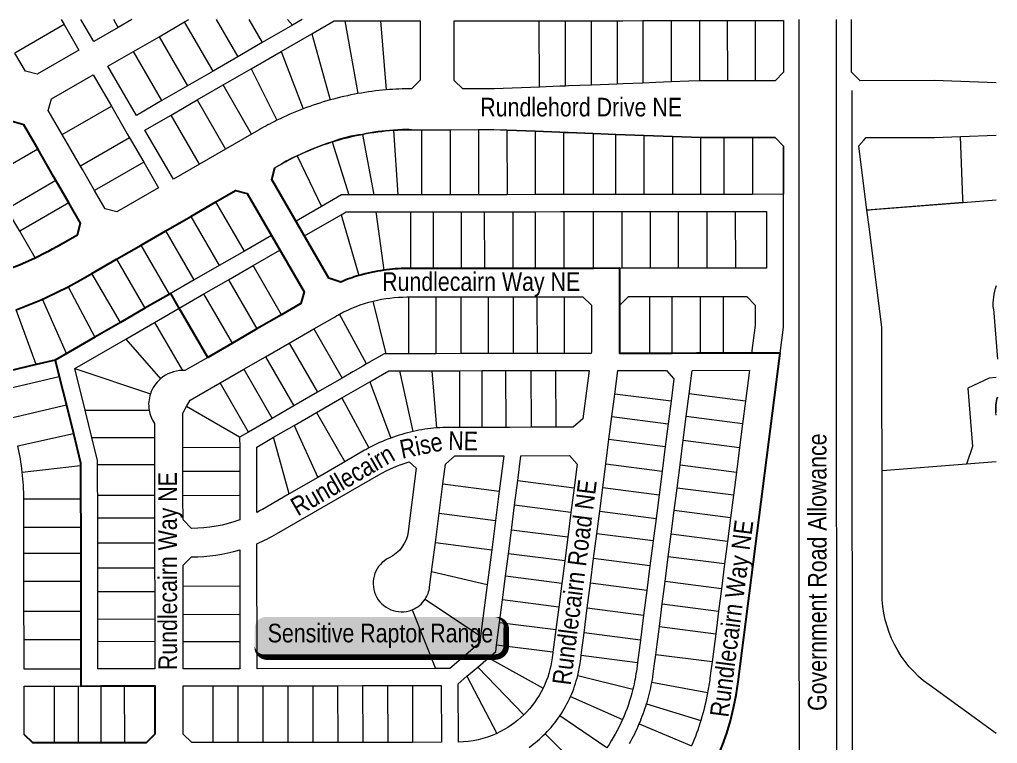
# Model space of a CAD drawing. Extents: x 1799 to 6004, y 5657000 to 5659938.
# Drawn here: x 2486 to 3011, y 5659149 to 5659537 of the extents above; entities that cross this region are included whole.
import ezdxf
from ezdxf.enums import TextEntityAlignment as Align

# ---------------------------------------------------------------- set-up
doc = ezdxf.new("R2010")
doc.units = 0
doc.header["$LTSCALE"] = 5
for name, color, linetype in [('AS-WILDLIFE-BLOCK', 131, 'Continuous'), ('L-ROAD-T', 7, 'Continuous'), ('L-SEC', 7, 'Continuous'), ('L-TITLEDB', 4, 'Continuous'), ('L-TITLEDB-T', 4, 'Continuous')]:
    doc.layers.add(name, color=color, linetype=linetype)
doc.styles.add('80', font='ARIALN.TTF', dxfattribs={"height": 10})
doc.styles.add('80L', font='ARIALN.TTF', dxfattribs={"height": 10})

# ---------------------------------------------------------------- blocks, each defined once
blk = doc.blocks.new('*U498')
h = blk.add_hatch(color=255)
edge = h.paths.add_edge_path()
edge.add_line((-61.5, -11.5), (61.5, -11.5))
edge.add_arc((61.5, -5.5), 6, 270, 360)
edge.add_line((67.5, -5.5), (67.5, 4))
edge.add_arc((61.5, 4), 6, 0, 90)
edge.add_line((61.5, 10), (-61.5, 10))
edge.add_arc((-61.5, 4), 6, 90, 180)
edge.add_line((-67.5, 4), (-67.5, -5.5))
edge.add_arc((-61.5, -5.5), 6, 180, 270)
at = {"color": 131, "flags": 128}
blk.add_lwpolyline([(-61.5, -11.5, 3, 3, 0), (61.5, -11.5, 3, 3, 0.414214), (67.5, -5.5, 3, 3, 0), (67.5, 4, 3, 0, 0.414214), (61.5, 10, 0, 0, 0), (-61.5, 10, 0, 0, 0.414214), (-67.5, 4, 0, 0, 0), (-67.5, -5.5, 0, 3, 0.414214)], format="xyseb", close=True, dxfattribs=at)
at = {"color": 131, "style": '80'}
blk.add_attdef('ENTER_TEXT_001', (-35.99, -5), '', height=10, dxfattribs=at)

msp = doc.modelspace()

# ---------------------------------------------------------------- linework, layer by layer
at = {"layer": 'L-SEC', "lineweight": 0}
for points in [[(2904.56, 5659537.26), (2904.6, 5659372.17), (2904.72, 5658992.3), (2904.72, 5658979.43)], [(2924.92, 5658979.75), (2924.91, 5658992.31), (2924.68, 5659537.26)]]:
    msp.add_lwpolyline(points, dxfattribs=at)
at = {"layer": 'L-TITLEDB', "lineweight": 0}
for p, q in [((2508.79, 5659537.26), (2510.36, 5659534.54)), ((2526.2, 5659525.41), (2519.35, 5659537.26)), ((2539.39, 5659533.03), (2536.95, 5659537.26)), ((2546.72, 5659537.26), (2539.39, 5659533.03)), ((2574.98, 5659535.99), (2577.18, 5659537.26)), ((2591.85, 5659537.26), (2603.45, 5659517.23)), ((2609.45, 5659537.26), (2616.64, 5659524.85)), ((2632.89, 5659534.25), (2630.14, 5659537.26)), ((2638.11, 5659537.26), (2632.89, 5659534.25)), ((2643.16, 5659529.61), (2655.27, 5659536.61)), ((2655.27, 5659536.61), (2660.94, 5659536.61)), ((2660.94, 5659536.61), (2679.99, 5659536.63)), ((2660.94, 5659536.61), (2667.96, 5659497.49)), ((2679.99, 5659536.63), (2701.31, 5659536.64)), ((2679.99, 5659536.63), (2683.12, 5659499.49)), ((2701.31, 5659536.64), (2701.32, 5659504.64)), ((2719.58, 5659536.6), (2765.28, 5659536.63)), ((2719.61, 5659504.61), (2719.58, 5659536.6)), ((2765.32, 5659501.03), (2765.28, 5659536.63)), ((2779.34, 5659501.58), (2779.3, 5659536.64)), ((2792.99, 5659536.64), (2793.32, 5659536.64)), ((2793.32, 5659536.64), (2807.03, 5659536.65)), ((2793.35, 5659502.12), (2793.32, 5659536.64)), ((2807.03, 5659536.65), (2807.07, 5659502.65)), ((2807.03, 5659536.65), (2810.06, 5659536.65)), ((2810.06, 5659536.65), (2820.75, 5659536.66)), ((2820.75, 5659536.66), (2827.76, 5659536.66)), ((2820.75, 5659536.66), (2820.78, 5659503.18)), ((2827.76, 5659536.66), (2835.99, 5659536.67)), ((2835.99, 5659536.67), (2845.44, 5659536.67)), ((2835.99, 5659536.67), (2836.02, 5659503.77)), ((2845.44, 5659536.67), (2851.22, 5659536.68)), ((2851.22, 5659536.68), (2862.81, 5659536.68)), ((2851.22, 5659536.68), (2851.24, 5659504.36)), ((2862.81, 5659536.68), (2866.16, 5659536.68)), ((2866.16, 5659536.68), (2879.27, 5659536.69)), ((2866.16, 5659536.68), (2866.18, 5659504.39)), ((2879.27, 5659536.69), (2881.1, 5659536.69)), ((2881.1, 5659536.69), (2896.33, 5659536.7)), ((2881.1, 5659536.69), (2881.11, 5659504.4)), ((2896.33, 5659536.7), (2896.34, 5659508.97)), ((2932.85, 5659509.02), (2932.84, 5659537.26)), ((2510.36, 5659534.54), (2483.97, 5659519.3)), ((2510.36, 5659534.54), (2518.29, 5659520.83)), ((2539.39, 5659533.03), (2526.2, 5659525.41)), ((2561.26, 5659528.06), (2574.98, 5659535.99)), ((2590.26, 5659509.6), (2574.98, 5659535.99)), ((2632.89, 5659534.25), (2616.64, 5659524.85)), ((2547.55, 5659520.13), (2561.26, 5659528.06)), ((2561.26, 5659528.06), (2576.54, 5659501.67)), ((2626.71, 5659520.1), (2643.16, 5659529.61)), ((2643.16, 5659529.61), (2653.05, 5659494.1)), ((2518.29, 5659520.83), (2495.86, 5659507.86)), ((2616.64, 5659524.85), (2603.45, 5659517.23)), ((2489.61, 5659509.53), (2483.97, 5659519.3)), ((2533.83, 5659512.21), (2547.55, 5659520.13)), ((2562.82, 5659493.74), (2547.55, 5659520.13)), ((2603.45, 5659517.23), (2590.26, 5659509.6)), ((2610.75, 5659510.88), (2626.71, 5659520.1)), ((2626.71, 5659520.1), (2638.53, 5659489.32)), ((2549.09, 5659485.81), (2533.83, 5659512.21)), ((2595.69, 5659502.17), (2610.75, 5659510.88)), ((2610.75, 5659510.88), (2624.51, 5659483.19)), ((2495.86, 5659507.86), (2489.61, 5659509.53)), ((2503.48, 5659494.67), (2525.91, 5659507.63)), ((2525.91, 5659507.63), (2535.68, 5659490.74)), ((2590.26, 5659509.6), (2576.54, 5659501.67)), ((2896.34, 5659508.97), (2891.77, 5659504.4)), ((2937.42, 5659504.45), (2932.85, 5659509.02)), ((2576.54, 5659501.67), (2562.82, 5659493.74)), ((2581.68, 5659494.08), (2595.69, 5659502.17)), ((2610.9, 5659475.74), (2595.69, 5659502.17)), ((2701.32, 5659504.64), (2696.76, 5659500.07)), ((2724.18, 5659500.08), (2719.61, 5659504.61)), ((2740.98, 5659500.09), (2724.18, 5659500.08)), ((2765.32, 5659501.03), (2740.98, 5659500.09)), ((2793.35, 5659502.12), (2793.03, 5659502.11)), ((2807.07, 5659502.65), (2793.35, 5659502.12)), ((2810.08, 5659502.77), (2807.07, 5659502.65)), ((2820.78, 5659503.18), (2810.08, 5659502.77)), ((2827.78, 5659503.45), (2820.78, 5659503.18)), ((2836.02, 5659503.77), (2827.78, 5659503.45)), ((2845.45, 5659504.14), (2836.02, 5659503.77)), ((2851.24, 5659504.36), (2845.45, 5659504.14)), ((2851.99, 5659504.39), (2851.24, 5659504.36)), ((2862.82, 5659504.39), (2851.99, 5659504.39)), ((2866.18, 5659504.39), (2862.82, 5659504.39)), ((2879.28, 5659504.4), (2866.18, 5659504.39)), ((2881.11, 5659504.4), (2879.28, 5659504.4)), ((2891.77, 5659504.4), (2881.11, 5659504.4)), ((2977.2, 5659504.47), (2937.42, 5659504.45)), ((2501.81, 5659488.44), (2503.48, 5659494.67)), ((2509.29, 5659475.5), (2535.68, 5659490.74)), ((2562.82, 5659493.74), (2549.09, 5659485.81)), ((2567.68, 5659485.99), (2581.68, 5659494.08)), ((2581.68, 5659494.08), (2596.92, 5659467.65)), ((2509.29, 5659475.5), (2501.81, 5659488.44)), ((2553.68, 5659477.89), (2567.68, 5659485.99)), ((2582.93, 5659459.57), (2567.68, 5659485.99)), ((2482.41, 5659482.46), (2488.66, 5659480.79)), ((2488.66, 5659480.79), (2496.14, 5659467.86)), ((2545.45, 5659473.85), (2519.07, 5659458.6)), ((2568.95, 5659451.49), (2553.68, 5659477.89)), ((2610.9, 5659475.74), (2596.92, 5659467.65)), ((2614.96, 5659478.08), (2610.9, 5659475.74)), ((2670.39, 5659475.64), (2676.57, 5659443.14)), ((2686.99, 5659477.79), (2689.41, 5659443.16)), ((2696.76, 5659478.13), (2702.22, 5659478.14)), ((2702.22, 5659478.14), (2717.44, 5659478.14)), ((2702.25, 5659443.18), (2702.22, 5659478.14)), ((2717.44, 5659478.14), (2732.66, 5659478.15)), ((2717.44, 5659478.14), (2717.48, 5659443.2)), ((2732.66, 5659478.15), (2732.72, 5659443.22)), ((2732.66, 5659478.15), (2740.96, 5659478.15)), ((2740.96, 5659478.15), (2747.91, 5659477.88)), ((2747.91, 5659477.88), (2763.16, 5659477.3)), ((2747.91, 5659477.88), (2747.98, 5659443.24)), ((2763.21, 5659443.26), (2763.16, 5659477.3)), ((2778.45, 5659443.28), (2778.41, 5659476.71)), ((2794.1, 5659476.11), (2806.3, 5659475.64)), ((2794.1, 5659476.11), (2794.12, 5659443.3)), ((2806.3, 5659475.64), (2821.54, 5659475.06)), ((2806.3, 5659443.32), (2806.3, 5659475.64)), ((2821.54, 5659475.06), (2836.77, 5659474.47)), ((2821.54, 5659443.34), (2821.54, 5659475.06)), ((2836.77, 5659474.47), (2852.01, 5659473.89)), ((2836.77, 5659474.47), (2836.77, 5659443.36)), ((2852.01, 5659473.89), (2864.37, 5659473.9)), ((2852.01, 5659443.38), (2852.01, 5659473.89)), ((2864.37, 5659473.9), (2864.36, 5659443.4)), ((2864.37, 5659473.9), (2879.6, 5659473.91)), ((2879.6, 5659473.91), (2879.59, 5659443.42)), ((2879.6, 5659473.91), (2891.78, 5659473.92)), ((2891.78, 5659473.92), (2896.35, 5659469.36)), ((2940.7, 5659473.93), (2977.27, 5659473.95)), ((2654.15, 5659471.56), (2663.13, 5659443.13)), ((2896.35, 5659469.36), (2896.36, 5659443.44)), ((2941.09, 5659435.02), (2936.71, 5659469.39)), ((2469.75, 5659452.61), (2496.14, 5659467.86)), ((2596.92, 5659467.65), (2582.93, 5659459.57)), ((2635.38, 5659464.12), (2648.47, 5659436.94)), ((2553.09, 5659460.65), (2526.7, 5659445.41)), ((2553.09, 5659460.65), (2561.03, 5659446.93)), ((2582.93, 5659459.57), (2568.95, 5659451.49)), ((2621.79, 5659451.42), (2623.46, 5659457.66)), ((2623.46, 5659457.66), (2625.92, 5659459.12)), ((2479.51, 5659435.73), (2505.89, 5659450.97)), ((2634.74, 5659429), (2621.79, 5659451.42)), ((2532.35, 5659435.63), (2526.7, 5659445.41)), ((2561.03, 5659446.93), (2538.6, 5659433.96)), ((2591.78, 5659439.38), (2602.34, 5659445.48)), ((2602.34, 5659445.48), (2608.58, 5659443.83)), ((2608.58, 5659443.83), (2621.54, 5659421.39)), ((2659.17, 5659443.12), (2648.47, 5659436.94)), ((2663.13, 5659443.13), (2659.17, 5659443.12)), ((2676.57, 5659443.14), (2663.13, 5659443.13)), ((2689.41, 5659443.16), (2676.57, 5659443.14)), ((2702.25, 5659443.18), (2689.41, 5659443.16)), ((2717.48, 5659443.2), (2702.25, 5659443.18)), ((2732.72, 5659443.22), (2717.48, 5659443.2)), ((2747.98, 5659443.24), (2732.72, 5659443.22)), ((2763.21, 5659443.26), (2747.98, 5659443.24)), ((2806.3, 5659443.32), (2794.12, 5659443.3)), ((2821.54, 5659443.34), (2806.3, 5659443.32)), ((2836.77, 5659443.36), (2821.54, 5659443.34)), ((2852.01, 5659443.38), (2836.77, 5659443.36)), ((2864.36, 5659443.4), (2852.01, 5659443.38)), ((2879.59, 5659443.42), (2864.36, 5659443.4)), ((2896.36, 5659443.44), (2879.59, 5659443.42)), ((2512.91, 5659438.83), (2486.52, 5659423.59)), ((2512.91, 5659438.83), (2519.16, 5659428.01)), ((2578.33, 5659431.61), (2591.78, 5659439.38)), ((2607.02, 5659413.01), (2591.78, 5659439.38)), ((2648.47, 5659436.94), (2634.74, 5659429)), ((2992.65, 5659439.1), (2941.09, 5659435.02)), ((2538.6, 5659433.96), (2532.35, 5659435.63)), ((2564.87, 5659423.84), (2578.33, 5659431.61)), ((2578.33, 5659431.61), (2593.56, 5659405.25)), ((2639.31, 5659421.09), (2658.9, 5659432.41)), ((2658.9, 5659432.41), (2661.62, 5659433.98)), ((2658.9, 5659432.41), (2668.49, 5659399.82)), ((2661.62, 5659433.98), (2677.52, 5659434.01)), ((2677.52, 5659434.01), (2696.17, 5659434.03)), ((2677.52, 5659434.01), (2681.82, 5659402.69)), ((2696.17, 5659434.03), (2708.35, 5659434.05)), ((2696.17, 5659434.03), (2696.19, 5659403.56)), ((2708.35, 5659434.05), (2723.59, 5659434.07)), ((2708.35, 5659434.05), (2708.37, 5659403.58)), ((2723.59, 5659434.07), (2735.77, 5659434.09)), ((2723.61, 5659403.6), (2723.59, 5659434.07)), ((2735.77, 5659434.09), (2751, 5659434.11)), ((2735.77, 5659434.09), (2735.79, 5659403.62)), ((2751, 5659434.11), (2763.19, 5659434.12)), ((2751, 5659434.11), (2751.03, 5659403.64)), ((2763.22, 5659403.65), (2763.19, 5659434.12)), ((2794.27, 5659434.17), (2809.5, 5659434.19)), ((2794.3, 5659403.7), (2794.27, 5659434.17)), ((2809.5, 5659434.19), (2824.74, 5659434.21)), ((2809.5, 5659434.19), (2809.53, 5659403.72)), ((2824.74, 5659434.21), (2839.97, 5659434.23)), ((2824.74, 5659434.21), (2824.77, 5659403.74)), ((2840.01, 5659403.76), (2839.97, 5659434.23)), ((2855.2, 5659434.25), (2855.24, 5659403.78)), ((2870.44, 5659434.27), (2887.22, 5659434.29)), ((2870.44, 5659434.27), (2870.48, 5659403.8)), ((2887.22, 5659434.29), (2887.23, 5659403.82)), ((2519.16, 5659428.01), (2517.49, 5659421.76)), ((2494.71, 5659409.41), (2486.52, 5659423.59)), ((2517.49, 5659421.76), (2509.68, 5659417.25)), ((2551.67, 5659416.21), (2564.87, 5659423.84)), ((2580.1, 5659397.48), (2564.87, 5659423.84)), ((2621.54, 5659421.39), (2607.02, 5659413.01)), ((2652.39, 5659398.45), (2639.31, 5659421.09)), ((2538.48, 5659408.59), (2551.67, 5659416.21)), ((2566.9, 5659389.86), (2551.67, 5659416.21)), ((2607.02, 5659413.01), (2593.56, 5659405.25)), ((2611.71, 5659405.17), (2626.11, 5659413.48)), ((2626.11, 5659413.48), (2639.07, 5659391.05)), ((2525.28, 5659400.97), (2538.48, 5659408.59)), ((2538.48, 5659408.59), (2553.7, 5659382.24)), ((2593.56, 5659405.25), (2580.1, 5659397.48)), ((2598.51, 5659397.55), (2611.71, 5659405.17)), ((2626.96, 5659378.78), (2611.71, 5659405.17)), ((2520.63, 5659398.28), (2525.28, 5659400.97)), ((2540.5, 5659374.62), (2525.28, 5659400.97)), ((2696.19, 5659403.56), (2694.23, 5659403.56)), ((2708.37, 5659403.58), (2696.19, 5659403.56)), ((2723.61, 5659403.6), (2708.37, 5659403.58)), ((2735.79, 5659403.62), (2723.61, 5659403.6)), ((2751.03, 5659403.64), (2735.79, 5659403.62)), ((2763.22, 5659403.65), (2751.03, 5659403.64)), ((2778.45, 5659403.67), (2763.22, 5659403.65)), ((2794.3, 5659403.7), (2778.45, 5659403.67)), ((2809.53, 5659403.72), (2794.3, 5659403.7)), ((2824.77, 5659403.74), (2809.53, 5659403.72)), ((2840.01, 5659403.76), (2824.77, 5659403.74)), ((2887.23, 5659403.82), (2870.48, 5659403.8)), ((2580.1, 5659397.48), (2566.9, 5659389.86)), ((2585.31, 5659389.93), (2598.51, 5659397.55)), ((2598.51, 5659397.55), (2613.77, 5659371.16)), ((2658.82, 5659396.36), (2652.39, 5659398.45)), ((2512.51, 5659393.81), (2526.72, 5659366.67)), ((2566.9, 5659389.86), (2553.7, 5659382.24)), ((2572.11, 5659382.31), (2585.31, 5659389.93)), ((2600.58, 5659363.54), (2585.31, 5659389.93)), ((2639.07, 5659391.05), (2637.39, 5659384.81)), ((2497.95, 5659386.82), (2498.79, 5659387.18)), ((2511.67, 5659357.98), (2498.79, 5659387.18)), ((2637.39, 5659384.81), (2626.96, 5659378.78)), ((2683.12, 5659357.85), (2676.2, 5659386.13)), ((2694.25, 5659388.32), (2695.15, 5659388.32)), ((2695.15, 5659388.32), (2709.77, 5659388.35)), ((2695.15, 5659388.32), (2695.16, 5659357.87)), ((2709.77, 5659388.35), (2723.17, 5659388.37)), ((2709.77, 5659388.35), (2709.79, 5659357.89)), ((2723.17, 5659388.37), (2737.79, 5659388.39)), ((2723.17, 5659388.37), (2723.19, 5659357.91)), ((2737.79, 5659388.39), (2751.19, 5659388.41)), ((2737.79, 5659388.39), (2737.82, 5659357.93)), ((2751.19, 5659388.41), (2764.02, 5659388.43)), ((2751.19, 5659388.41), (2751.22, 5659357.95)), ((2764.02, 5659388.43), (2778.64, 5659388.46)), ((2764.02, 5659388.43), (2764.06, 5659357.96)), ((2778.64, 5659388.46), (2788.69, 5659388.47)), ((2778.64, 5659388.46), (2778.68, 5659357.98)), ((2788.69, 5659388.47), (2793.27, 5659383.91)), ((2808.5, 5659383.93), (2813.07, 5659388.51)), ((2813.07, 5659388.51), (2824.35, 5659388.52)), ((2824.35, 5659388.52), (2836.54, 5659388.54)), ((2824.35, 5659388.52), (2824.38, 5659358.05)), ((2836.57, 5659358.06), (2836.54, 5659388.54)), ((2851.81, 5659358.08), (2851.78, 5659388.56)), ((2863.96, 5659388.57), (2876.56, 5659388.59)), ((2863.96, 5659388.57), (2864, 5659358.1)), ((2876.56, 5659388.59), (2881.13, 5659384.02)), ((2495.35, 5659352.06), (2484.66, 5659381.49)), ((2553.7, 5659382.24), (2540.5, 5659374.62)), ((2558.89, 5659374.68), (2572.11, 5659382.31)), ((2587.38, 5659355.91), (2572.11, 5659382.31)), ((2672.58, 5659352.38), (2658.12, 5659379.15)), ((2793.27, 5659383.91), (2793.3, 5659358.99)), ((2808.54, 5659358.03), (2808.5, 5659383.93)), ((2881.13, 5659384.02), (2881.14, 5659373.13)), ((2540.5, 5659374.62), (2526.72, 5659366.67)), ((2543.45, 5659365.77), (2558.89, 5659374.68)), ((2558.89, 5659374.68), (2573.81, 5659348.89)), ((2626.96, 5659378.78), (2613.77, 5659371.16)), ((2613.77, 5659371.16), (2600.58, 5659363.54)), ((2631.04, 5659363.54), (2644.24, 5659371.17)), ((2644.24, 5659371.17), (2659.46, 5659344.8)), ((2881.14, 5659373.13), (2879.21, 5659358.12)), ((2949.13, 5659350.04), (2949.12, 5659372.14)), ((2516.06, 5659349.96), (2543.45, 5659365.77)), ((2543.45, 5659365.77), (2562.04, 5659344.4)), ((2600.58, 5659363.54), (2587.38, 5659355.91)), ((2618.38, 5659356.23), (2631.04, 5659363.54)), ((2631.04, 5659363.54), (2646.27, 5659337.17)), ((2682.05, 5659357.85), (2672.58, 5659352.38)), ((2683.12, 5659357.85), (2682.05, 5659357.85)), ((2695.16, 5659357.87), (2683.12, 5659357.85)), ((2709.79, 5659357.89), (2695.16, 5659357.87)), ((2723.19, 5659357.91), (2709.79, 5659357.89)), ((2737.82, 5659357.93), (2723.19, 5659357.91)), ((2751.22, 5659357.95), (2737.82, 5659357.93)), ((2764.06, 5659357.96), (2751.22, 5659357.95)), ((2778.68, 5659357.98), (2764.06, 5659357.96)), ((2793.17, 5659358), (2778.68, 5659357.98)), ((2793.3, 5659358.99), (2793.17, 5659358)), ((2824.38, 5659358.05), (2808.54, 5659358.03)), ((2836.57, 5659358.06), (2824.38, 5659358.05)), ((2879.21, 5659358.12), (2864, 5659358.1)), ((2505.54, 5659354.44), (2495.35, 5659352.06)), ((2587.38, 5659355.91), (2575.16, 5659348.85)), ((2606.77, 5659349.52), (2618.38, 5659356.23)), ((2618.38, 5659356.23), (2633.6, 5659329.86)), ((2495.35, 5659352.06), (2475.86, 5659347.51)), ((2521.6, 5659327.58), (2516.06, 5659349.96)), ((2516.06, 5659349.96), (2556.68, 5659336.39)), ((2594.1, 5659342.2), (2606.77, 5659349.52)), ((2606.77, 5659349.52), (2622, 5659323.15)), ((2674.38, 5659342.86), (2684.51, 5659348.71)), ((2684.51, 5659348.71), (2690.45, 5659348.72)), ((2690.45, 5659348.72), (2707.62, 5659348.74)), ((2697.63, 5659316.15), (2690.45, 5659348.72)), ((2707.62, 5659348.74), (2722.42, 5659348.76)), ((2707.62, 5659348.74), (2710.06, 5659318.01)), ((2722.42, 5659348.76), (2734.6, 5659348.78)), ((2722.42, 5659348.76), (2722.46, 5659318.3)), ((2734.65, 5659318.32), (2734.6, 5659348.78)), ((2747.45, 5659318.34), (2747.4, 5659348.8)), ((2760.81, 5659348.82), (2774.21, 5659348.84)), ((2760.81, 5659348.82), (2760.85, 5659318.36)), ((2774.21, 5659348.84), (2792, 5659348.86)), ((2774.26, 5659318.38), (2774.21, 5659348.84)), ((2792, 5659348.86), (2788.67, 5659322.93)), ((2805.74, 5659336.2), (2807.36, 5659348.88)), ((2807.36, 5659348.88), (2833.52, 5659348.92)), ((2833.52, 5659348.92), (2837.51, 5659344.39)), ((2845.68, 5659336.25), (2847.31, 5659348.94)), ((2847.31, 5659348.94), (2878.04, 5659348.98)), ((2878.04, 5659348.98), (2875.91, 5659332.38)), ((2478.05, 5659338.64), (2507.73, 5659345.56)), ((2507.73, 5659345.56), (2511.54, 5659330.19)), ((2577.98, 5659332.89), (2594.1, 5659342.2)), ((2609.33, 5659315.83), (2594.1, 5659342.2)), ((2659.46, 5659344.8), (2646.27, 5659337.17)), ((2659.36, 5659334.18), (2674.38, 5659342.86)), ((2674.38, 5659342.86), (2685.57, 5659312.61)), ((2837.51, 5659344.39), (2835.96, 5659332.32)), ((2646.27, 5659337.17), (2633.6, 5659329.86)), ((2576.01, 5659329.47), (2577.98, 5659332.89)), ((2645.65, 5659326.26), (2659.36, 5659334.18)), ((2659.36, 5659334.18), (2673.87, 5659307.32)), ((2804.19, 5659324.12), (2805.74, 5659336.2)), ((2835.96, 5659332.32), (2805.74, 5659336.2)), ((2835.96, 5659332.32), (2834.42, 5659320.24)), ((2844.13, 5659324.16), (2845.68, 5659336.25)), ((2875.91, 5659332.38), (2845.68, 5659336.25)), ((2875.91, 5659332.38), (2874.36, 5659320.29)), ((2511.54, 5659330.19), (2481.86, 5659323.25)), ((2511.54, 5659330.19), (2515.29, 5659315.02)), ((2521.6, 5659327.58), (2555.89, 5659327.59)), ((2525.22, 5659312.96), (2521.6, 5659327.58)), ((2574.03, 5659326.03), (2576.01, 5659329.47)), ((2604.51, 5659313.05), (2576.01, 5659329.47)), ((2633.6, 5659329.86), (2622, 5659323.15)), ((2574.06, 5659307.42), (2574.03, 5659326.03)), ((2622, 5659323.15), (2609.33, 5659315.83)), ((2633.77, 5659319.4), (2645.65, 5659326.26)), ((2645.65, 5659326.26), (2660.9, 5659299.87)), ((2788.67, 5659322.93), (2783.52, 5659318.39)), ((2802.64, 5659312.03), (2804.19, 5659324.12)), ((2804.19, 5659324.12), (2834.42, 5659320.24)), ((2842.51, 5659311.47), (2844.13, 5659324.16)), ((2874.36, 5659320.29), (2844.13, 5659324.16)), ((2558.81, 5659320.48), (2558.82, 5659312.98)), ((2622.7, 5659313), (2633.77, 5659319.4)), ((2633.77, 5659319.4), (2646.38, 5659291.48)), ((2722.46, 5659318.3), (2717.15, 5659318.29)), ((2734.65, 5659318.32), (2722.46, 5659318.3)), ((2774.26, 5659318.38), (2760.85, 5659318.36)), ((2783.52, 5659318.39), (2774.26, 5659318.38)), ((2834.42, 5659320.24), (2832.87, 5659308.15)), ((2874.36, 5659320.29), (2872.74, 5659307.59)), ((2485.49, 5659308.43), (2515.29, 5659315.02)), ((2515.29, 5659315.02), (2519.16, 5659299.38)), ((2525.22, 5659312.96), (2558.82, 5659312.98)), ((2528.3, 5659300.5), (2525.22, 5659312.96)), ((2558.82, 5659312.98), (2558.83, 5659298.35)), ((2609.33, 5659315.83), (2604.51, 5659313.05)), ((2604.51, 5659313.05), (2604.52, 5659307.48)), ((2613.66, 5659307.77), (2622.7, 5659313)), ((2631.08, 5659282.63), (2622.7, 5659313)), ((2800.93, 5659298.74), (2802.64, 5659312.03)), ((2802.64, 5659312.03), (2832.87, 5659308.15)), ((2840.8, 5659298.17), (2842.51, 5659311.47)), ((2842.51, 5659311.47), (2872.74, 5659307.59)), ((2604.52, 5659307.48), (2574.06, 5659307.42)), ((2574.07, 5659294.62), (2574.06, 5659307.42)), ((2604.52, 5659307.48), (2604.54, 5659294.68)), ((2613.71, 5659272.68), (2613.66, 5659307.77)), ((2671.56, 5659306.03), (2660.9, 5659299.87)), ((2832.87, 5659308.15), (2831.16, 5659294.85)), ((2872.74, 5659307.59), (2871.03, 5659294.29)), ((2528.3, 5659298.33), (2528.3, 5659300.5)), ((2714.9, 5659298.5), (2720.04, 5659303.06)), ((2720.04, 5659303.06), (2746.2, 5659303.1)), ((2746.2, 5659303.1), (2743.76, 5659284.07)), ((2753.71, 5659289.8), (2755.41, 5659303.11)), ((2755.41, 5659303.11), (2781.57, 5659303.15)), ((2781.57, 5659303.15), (2785.55, 5659298.63)), ((2487.84, 5659294.31), (2519.16, 5659297.87)), ((2519.16, 5659299.38), (2519.16, 5659297.87)), ((2519.16, 5659297.87), (2519.19, 5659280.06)), ((2528.3, 5659298.33), (2558.83, 5659298.35)), ((2660.9, 5659299.87), (2646.38, 5659291.48)), ((2699.28, 5659296.5), (2694.91, 5659262.42)), ((2695.45, 5659299.86), (2699.28, 5659296.5)), ((2713.54, 5659287.94), (2714.9, 5659298.5)), ((2785.55, 5659298.63), (2783.93, 5659285.94)), ((2799.3, 5659286.05), (2800.93, 5659298.74)), ((2800.93, 5659298.74), (2831.16, 5659294.85)), ((2839.21, 5659285.77), (2840.8, 5659298.17)), ((2840.8, 5659298.17), (2871.03, 5659294.29)), ((2994.4, 5659298.59), (2949.16, 5659295.02)), ((2949.18, 5659229.4), (2949.16, 5659295.02)), ((2604.54, 5659294.68), (2574.07, 5659294.62)), ((2624.31, 5659261.12), (2679.18, 5659292.83)), ((2646.38, 5659291.48), (2631.08, 5659282.63)), ((2752.01, 5659276.5), (2753.71, 5659289.8)), ((2753.71, 5659289.8), (2783.93, 5659285.94)), ((2831.16, 5659294.85), (2829.53, 5659282.16)), ((2871.03, 5659294.29), (2869.44, 5659281.9)), ((2711.53, 5659272.22), (2713.54, 5659287.94)), ((2713.54, 5659287.94), (2743.76, 5659284.07)), ((2783.93, 5659285.94), (2782.22, 5659272.64)), ((2797.67, 5659273.36), (2799.3, 5659286.05)), ((2799.3, 5659286.05), (2829.53, 5659282.16)), ((2837.66, 5659273.69), (2839.21, 5659285.77)), ((2869.44, 5659281.9), (2839.21, 5659285.77)), ((2488.71, 5659280.02), (2519.19, 5659280.06)), ((2488.72, 5659279.01), (2488.71, 5659280.02)), ((2519.19, 5659280.06), (2519.21, 5659264.82)), ((2528.33, 5659281.88), (2558.85, 5659281.9)), ((2574.09, 5659281.83), (2604.55, 5659281.88)), ((2631.08, 5659282.63), (2616.68, 5659274.31)), ((2743.76, 5659284.07), (2741.75, 5659268.35)), ((2829.53, 5659282.16), (2827.91, 5659269.46)), ((2869.44, 5659281.9), (2867.89, 5659269.81)), ((2488.73, 5659264.78), (2488.72, 5659279.01)), ((2750.3, 5659263.2), (2752.01, 5659276.5)), ((2782.22, 5659272.64), (2752.01, 5659276.5)), ((2528.34, 5659269.69), (2558.86, 5659269.72)), ((2528.36, 5659256.28), (2528.34, 5659269.69)), ((2558.86, 5659269.72), (2558.88, 5659256.31)), ((2578.69, 5659264.09), (2574.11, 5659268.65)), ((2709.51, 5659256.51), (2711.53, 5659272.22)), ((2711.53, 5659272.22), (2741.75, 5659268.35)), ((2782.22, 5659272.64), (2780.51, 5659259.35)), ((2796.12, 5659261.27), (2797.67, 5659273.36)), ((2797.67, 5659273.36), (2827.91, 5659269.46)), ((2827.91, 5659269.46), (2826.36, 5659257.37)), ((2836.04, 5659260.99), (2837.66, 5659273.69)), ((2867.89, 5659269.81), (2837.66, 5659273.69)), ((2867.89, 5659269.81), (2866.26, 5659257.11)), ((2488.73, 5659264.78), (2519.21, 5659264.82)), ((2488.75, 5659250.76), (2488.73, 5659264.78)), ((2519.21, 5659264.82), (2519.23, 5659250.8)), ((2741.75, 5659268.35), (2739.73, 5659252.63)), ((2748.68, 5659250.51), (2750.3, 5659263.2)), ((2780.51, 5659259.35), (2750.3, 5659263.2)), ((2780.51, 5659259.35), (2778.89, 5659246.66)), ((2794.42, 5659247.98), (2796.12, 5659261.27)), ((2826.36, 5659257.37), (2796.12, 5659261.27)), ((2834.49, 5659248.9), (2836.04, 5659260.99)), ((2866.26, 5659257.11), (2836.04, 5659260.99)), ((2528.36, 5659256.28), (2558.88, 5659256.31)), ((2528.38, 5659242.87), (2528.36, 5659256.28)), ((2558.88, 5659256.31), (2558.89, 5659242.91)), ((2613.83, 5659188.74), (2613.74, 5659255.89)), ((2707.5, 5659240.79), (2709.51, 5659256.51)), ((2709.51, 5659256.51), (2739.73, 5659252.63)), ((2826.36, 5659257.37), (2824.65, 5659244.08)), ((2866.26, 5659257.11), (2864.71, 5659245.03)), ((2488.75, 5659250.76), (2519.23, 5659250.8)), ((2488.77, 5659235.52), (2488.75, 5659250.76)), ((2519.23, 5659250.8), (2519.25, 5659235.56)), ((2574.14, 5659244.28), (2578.71, 5659248.85)), ((2604.6, 5659252.64), (2604.63, 5659233.22)), ((2739.73, 5659252.63), (2737.33, 5659233.89)), ((2747.13, 5659238.42), (2748.68, 5659250.51)), ((2778.89, 5659246.66), (2748.68, 5659250.51)), ((2792.71, 5659234.68), (2794.42, 5659247.98)), ((2824.65, 5659244.08), (2794.42, 5659247.98)), ((2832.78, 5659235.61), (2834.49, 5659248.9)), ((2864.71, 5659245.03), (2834.49, 5659248.9)), ((2528.38, 5659242.87), (2558.89, 5659242.91)), ((2528.4, 5659230.08), (2528.38, 5659242.87)), ((2558.89, 5659242.91), (2558.91, 5659230.11)), ((2574.15, 5659233.17), (2574.14, 5659244.28)), ((2778.89, 5659246.66), (2777.34, 5659234.58)), ((2824.65, 5659244.08), (2822.95, 5659230.78)), ((2864.71, 5659245.03), (2863.01, 5659231.73)), ((2706.45, 5659232.62), (2707.5, 5659240.79)), ((2737.33, 5659233.89), (2707.5, 5659240.79)), ((2745.5, 5659225.72), (2747.13, 5659238.42)), ((2777.34, 5659234.58), (2747.13, 5659238.42)), ((2519.25, 5659235.56), (2488.77, 5659235.52)), ((2488.79, 5659219.67), (2488.77, 5659235.52)), ((2519.25, 5659235.56), (2519.27, 5659219.71)), ((2574.15, 5659233.17), (2604.63, 5659233.22)), ((2574.18, 5659217.94), (2574.15, 5659233.17)), ((2604.63, 5659233.22), (2604.65, 5659217.98)), ((2737.33, 5659233.89), (2733.8, 5659206.32)), ((2777.34, 5659234.58), (2775.71, 5659221.89)), ((2791, 5659221.39), (2792.71, 5659234.68)), ((2822.95, 5659230.78), (2792.71, 5659234.68)), ((2831.23, 5659223.52), (2832.78, 5659235.61)), ((2863.01, 5659231.73), (2832.78, 5659235.61)), ((2558.91, 5659230.11), (2528.4, 5659230.08)), ((2528.42, 5659215.45), (2528.4, 5659230.08)), ((2558.91, 5659230.11), (2558.93, 5659215.49)), ((2822.95, 5659230.78), (2821.24, 5659217.48)), ((2863.01, 5659231.73), (2861.46, 5659219.64)), ((2704.03, 5659226.12), (2733.8, 5659206.32)), ((2743.95, 5659213.63), (2745.5, 5659225.72)), ((2775.71, 5659221.89), (2745.5, 5659225.72)), ((2775.71, 5659221.89), (2774.16, 5659209.8)), ((2829.68, 5659211.43), (2831.23, 5659223.52)), ((2831.23, 5659223.52), (2861.46, 5659219.64)), ((2488.79, 5659219.67), (2519.27, 5659219.71)), ((2488.81, 5659204.43), (2488.79, 5659219.67)), ((2519.27, 5659219.71), (2519.3, 5659204.47)), ((2574.18, 5659217.94), (2604.65, 5659217.98)), ((2574.2, 5659203.32), (2574.18, 5659217.94)), ((2604.65, 5659217.98), (2604.66, 5659203.36)), ((2696.99, 5659220.41), (2709.6, 5659188.88)), ((2789.3, 5659208.09), (2791, 5659221.39)), ((2791, 5659221.39), (2821.24, 5659217.48)), ((2821.24, 5659217.48), (2819.54, 5659204.18)), ((2861.46, 5659219.64), (2859.91, 5659207.55)), ((2528.42, 5659215.45), (2558.93, 5659215.49)), ((2528.44, 5659203.26), (2528.42, 5659215.45)), ((2558.93, 5659215.49), (2558.94, 5659203.3)), ((2742.39, 5659201.4), (2743.95, 5659213.63)), ((2743.95, 5659213.63), (2774.16, 5659209.8)), ((2829.68, 5659211.43), (2859.91, 5659207.55)), ((2733.8, 5659206.32), (2733.34, 5659202.73)), ((2774.16, 5659209.8), (2772.59, 5659197.57)), ((2787.75, 5659196.01), (2789.3, 5659208.09)), ((2819.54, 5659204.18), (2789.3, 5659208.09)), ((2488.81, 5659204.43), (2519.3, 5659204.47)), ((2488.83, 5659188.58), (2488.81, 5659204.43)), ((2519.3, 5659204.47), (2519.32, 5659188.62)), ((2558.94, 5659203.3), (2528.44, 5659203.26)), ((2528.46, 5659188.64), (2528.44, 5659203.26)), ((2558.94, 5659203.3), (2558.96, 5659188.68)), ((2574.2, 5659203.32), (2604.66, 5659203.36)), ((2574.21, 5659188.69), (2574.2, 5659203.32)), ((2604.66, 5659203.36), (2604.68, 5659188.73)), ((2733.34, 5659202.73), (2717.28, 5659188.89)), ((2741.96, 5659198.09), (2742.39, 5659201.4)), ((2772.59, 5659197.57), (2742.39, 5659201.4)), ((2819.54, 5659204.18), (2817.99, 5659192.09)), ((2737.99, 5659194.67), (2741.96, 5659198.09)), ((2772.59, 5659197.57), (2772.2, 5659194.55)), ((2787.31, 5659192.61), (2787.75, 5659196.01)), ((2787.75, 5659196.01), (2817.99, 5659192.09)), ((2857.97, 5659192.43), (2827.75, 5659196.31)), ((2732.21, 5659189.69), (2737.99, 5659194.67)), ((2737.99, 5659194.67), (2767.31, 5659178.28)), ((2817.99, 5659192.09), (2817.55, 5659188.69)), ((2519.32, 5659188.62), (2488.83, 5659188.58)), ((2558.96, 5659188.68), (2528.46, 5659188.64)), ((2604.68, 5659188.73), (2574.21, 5659188.69)), ((2709.6, 5659188.88), (2613.83, 5659188.74)), ((2717.28, 5659188.89), (2709.6, 5659188.88)), ((2721.8, 5659180.72), (2726.43, 5659184.71)), ((2726.43, 5659184.71), (2732.21, 5659189.69)), ((2726.43, 5659184.71), (2742.49, 5659154.06)), ((2732.21, 5659189.69), (2756.99, 5659164.03)), ((2785.91, 5659185.11), (2815.52, 5659177.78)), ((2488.84, 5659179.44), (2505, 5659179.46)), ((2505, 5659179.46), (2517.81, 5659179.48)), ((2505, 5659179.46), (2505.04, 5659148.99)), ((2517.81, 5659179.48), (2530, 5659179.5)), ((2517.81, 5659179.48), (2517.84, 5659149.01)), ((2530, 5659179.5), (2542.81, 5659179.51)), ((2530, 5659179.5), (2530.04, 5659149.03)), ((2542.81, 5659179.51), (2558.97, 5659179.54)), ((2542.85, 5659149.04), (2542.81, 5659179.51)), ((2558.97, 5659179.54), (2559, 5659153.63)), ((2574.23, 5659179.55), (2590.07, 5659179.57)), ((2574.26, 5659153.65), (2574.23, 5659179.55)), ((2590.07, 5659179.57), (2603.47, 5659179.59)), ((2590.07, 5659179.57), (2590.1, 5659149.11)), ((2603.47, 5659179.59), (2616.88, 5659179.61)), ((2603.47, 5659179.59), (2603.5, 5659149.12)), ((2616.88, 5659179.61), (2630.28, 5659179.63)), ((2616.88, 5659179.61), (2616.91, 5659149.14)), ((2630.28, 5659179.63), (2643.69, 5659179.64)), ((2630.28, 5659179.63), (2630.31, 5659149.16)), ((2643.69, 5659179.64), (2657.09, 5659179.66)), ((2643.69, 5659179.64), (2643.72, 5659149.18)), ((2657.09, 5659179.66), (2670.49, 5659179.68)), ((2657.09, 5659179.66), (2657.12, 5659149.2)), ((2670.49, 5659179.68), (2683.9, 5659179.7)), ((2670.49, 5659179.68), (2670.53, 5659149.21)), ((2683.9, 5659179.7), (2697.3, 5659179.72)), ((2683.9, 5659179.7), (2683.93, 5659149.23)), ((2697.3, 5659179.72), (2712.68, 5659179.74)), ((2697.3, 5659179.72), (2697.33, 5659149.25)), ((2712.68, 5659179.74), (2712.72, 5659149.27)), ((2721.85, 5659149.32), (2721.8, 5659180.72)), ((2855.61, 5659175.84), (2825.66, 5659181.46)), ((2488.87, 5659153.54), (2488.84, 5659179.44)), ((2782.07, 5659173.88), (2809.92, 5659161.45)), ((2822.84, 5659169.96), (2851.98, 5659161.06)), ((2801.53, 5659146.36), (2776.31, 5659163.5)), ((2818.94, 5659159.27), (2846.97, 5659147.32)), ((2493.45, 5659148.98), (2488.87, 5659153.54)), ((2559, 5659153.63), (2554.43, 5659149.06)), ((2578.82, 5659149.09), (2574.26, 5659153.65)), ((2768.38, 5659153.87), (2789.99, 5659132.36)), ((2505.04, 5659148.99), (2493.45, 5659148.98)), ((2517.84, 5659149.01), (2505.04, 5659148.99)), ((2530.04, 5659149.03), (2517.84, 5659149.01)), ((2542.85, 5659149.04), (2530.04, 5659149.03)), ((2554.43, 5659149.06), (2542.85, 5659149.04)), ((2590.1, 5659149.11), (2578.82, 5659149.09)), ((2603.5, 5659149.12), (2590.1, 5659149.11)), ((2616.91, 5659149.14), (2603.5, 5659149.12)), ((2630.31, 5659149.16), (2616.91, 5659149.14)), ((2643.72, 5659149.18), (2630.31, 5659149.16)), ((2657.12, 5659149.2), (2643.72, 5659149.18)), ((2670.53, 5659149.21), (2657.12, 5659149.2)), ((2683.93, 5659149.23), (2670.53, 5659149.21)), ((2697.33, 5659149.25), (2683.93, 5659149.23)), ((2712.72, 5659149.27), (2697.33, 5659149.25))]:
    msp.add_line(p, q, dxfattribs=at)
at = {"layer": 'L-TITLEDB', "linetype": 'Continuous', "lineweight": 0}
for p, q in [((2977.27, 5659473.95), (2991.27, 5659474.5)), ((2991.27, 5659474.5), (3010.34, 5659475.24)), ((2992.65, 5659439.1), (3010.34, 5659440.5)), ((3008.94, 5659381.97), (3011.08, 5659354.96)), ((3006.69, 5659344.82), (2995.14, 5659339.32)), ((3010.34, 5659345.11), (3006.69, 5659344.82)), ((2995.14, 5659339.32), (2997.62, 5659308.02)), ((3010.34, 5659324.89), (3010.22, 5659326.34)), ((2997.62, 5659308.02), (2994.4, 5659298.59)), ((3010.34, 5659299.85), (2994.4, 5659298.59)), ((3010.34, 5659154.02), (2974.38, 5659180.07))]:
    msp.add_line(p, q, dxfattribs=at)
at = {"layer": 'L-TITLEDB', "flags": 128}
for points in [[(2443.65, 5659392.99), (2443.65, 5659392.99), (2443.65, 5659392.99, 0.020433), (2460.09, 5659396.7), (2473.35, 5659400.74), (2486.31, 5659405.67), (2494.71, 5659409.41, 0.020491), (2509.68, 5659417.25), (2517.49, 5659421.76), (2519.16, 5659428.01), (2512.91, 5659438.83), (2506.96, 5659449.12), (2504.67, 5659453.08), (2496.14, 5659467.86), (2488.66, 5659480.79), (2482.41, 5659482.46), (2460, 5659469.5), (2451.8, 5659465.43), (2444.09, 5659478.76), (2428.64, 5659505.48), (2421.07, 5659518.58), (2410.28, 5659537.26)], [(2721.03, 5659048.72, 0.376762), (2871.96, 5659181.71), (2894.58, 5659358.14), (2879.21, 5659358.12), (2864, 5659358.1), (2852.72, 5659358.09), (2849.68, 5659358.08), (2836.57, 5659358.06), (2824.38, 5659358.05), (2808.54, 5659358.03), (2808.5, 5659383.93), (2808.5, 5659388.5), (2808.48, 5659403.71), (2794.3, 5659403.7), (2778.45, 5659403.67), (2763.22, 5659403.65), (2751.03, 5659403.64), (2735.79, 5659403.62), (2723.61, 5659403.6), (2708.37, 5659403.58), (2696.19, 5659403.56), (2694.23, 5659403.56, 0.040454), (2681.82, 5659402.69, 0.037455), (2668.49, 5659399.82, 0.034713), (2658.82, 5659396.36), (2652.39, 5659398.45), (2621.79, 5659451.42), (2623.46, 5659457.66)]]:
    msp.add_lwpolyline(points, format="xyb", dxfattribs=at)
at = {"layer": 'L-TITLEDB', "lineweight": 0, "flags": 128}
for points in [[(2765.28, 5659536.63), (2776.25, 5659536.63), (2779.3, 5659536.64)], [(2779.3, 5659536.64), (2780.82, 5659536.64), (2792.99, 5659536.64)], [(2779.34, 5659501.58), (2776.29, 5659501.46), (2765.32, 5659501.03)], [(2793.03, 5659502.11), (2780.86, 5659501.63), (2779.34, 5659501.58)], [(2535.68, 5659490.74), (2544.23, 5659475.96), (2545.45, 5659473.85)], [(2519.07, 5659458.6), (2517.84, 5659460.71), (2509.29, 5659475.5)], [(2545.45, 5659473.85), (2546.52, 5659472), (2553.09, 5659460.65)], [(2763.16, 5659477.3), (2776.28, 5659476.79), (2778.41, 5659476.71)], [(2778.41, 5659476.71), (2780.85, 5659476.62), (2794.1, 5659476.11)], [(2936.71, 5659469.39), (2939.39, 5659472.44), (2940.7, 5659473.93)], [(2496.14, 5659467.86), (2504.67, 5659453.08), (2505.89, 5659450.97)], [(2526.7, 5659445.41), (2520.13, 5659456.76), (2519.07, 5659458.6)], [(2505.89, 5659450.97), (2506.96, 5659449.12), (2512.91, 5659438.83)], [(2778.45, 5659443.28), (2776.32, 5659443.28), (2763.21, 5659443.26)], [(2794.12, 5659443.3), (2780.89, 5659443.29), (2778.45, 5659443.28)], [(2941.09, 5659435.02), (2944.14, 5659435.26), (2992.65, 5659439.1)], [(2486.52, 5659423.59), (2480.57, 5659433.88), (2479.51, 5659435.73)], [(2763.19, 5659434.12), (2776.9, 5659434.14), (2778.42, 5659434.14)], [(2778.42, 5659434.14), (2779.94, 5659434.15), (2794.27, 5659434.17)], [(2778.42, 5659434.14), (2778.43, 5659425.01), (2778.45, 5659403.67)], [(2839.97, 5659434.23), (2853.07, 5659434.25), (2855.2, 5659434.25)], [(2855.2, 5659434.25), (2856.12, 5659434.25), (2870.44, 5659434.27)], [(2949.12, 5659372.14), (2942.25, 5659425.94), (2941.09, 5659435.02)], [(2855.24, 5659403.78), (2853.11, 5659403.78), (2840.01, 5659403.76)], [(2870.48, 5659403.8), (2856.15, 5659403.78), (2855.24, 5659403.78)], [(2836.54, 5659388.54), (2849.65, 5659388.55), (2851.78, 5659388.56)], [(2851.78, 5659388.56), (2852.69, 5659388.56), (2863.96, 5659388.57)], [(2644.24, 5659371.17), (2650.04, 5659374.52), (2655.32, 5659377.57), (2656.24, 5659378.1)], [(2526.72, 5659366.67), (2513.53, 5659359.05), (2511.67, 5659357.98)], [(2511.67, 5659357.98), (2510.87, 5659357.52), (2505.54, 5659354.44)], [(2851.81, 5659358.08), (2849.68, 5659358.08), (2836.57, 5659358.06)], [(2864, 5659358.1), (2852.72, 5659358.09), (2851.81, 5659358.08)], [(2672.58, 5659352.38), (2670.54, 5659351.2), (2665.26, 5659348.15), (2659.46, 5659344.8)], [(2734.6, 5659348.78), (2746.49, 5659348.8), (2747.4, 5659348.8)], [(2747.4, 5659348.8), (2749.53, 5659348.8), (2760.81, 5659348.82)], [(2949.16, 5659295.02), (2949.14, 5659340.26), (2949.13, 5659340.87), (2949.13, 5659350.04)], [(2747.45, 5659318.34), (2746.53, 5659318.34), (2734.65, 5659318.32)], [(2760.85, 5659318.36), (2749.57, 5659318.34), (2747.45, 5659318.34)], [(2528.33, 5659281.88), (2528.32, 5659284.78), (2528.3, 5659298.33)], [(2558.83, 5659298.35), (2558.85, 5659284.8), (2558.85, 5659281.9)], [(2574.09, 5659281.83), (2574.09, 5659284.73), (2574.07, 5659294.62)], [(2604.54, 5659294.68), (2604.55, 5659284.78), (2604.55, 5659281.88)], [(2528.34, 5659269.69), (2528.33, 5659280.66), (2528.33, 5659281.88)], [(2558.85, 5659281.9), (2558.85, 5659280.68), (2558.86, 5659269.72)], [(2574.11, 5659268.65), (2574.09, 5659280.61), (2574.09, 5659281.83)], [(2604.55, 5659281.88), (2604.56, 5659280.66), (2604.57, 5659268.67)], [(2827.75, 5659196.31), (2828.29, 5659200.54), (2829.68, 5659211.43)], [(2859.91, 5659207.55), (2858.51, 5659196.66), (2857.97, 5659192.43)], [(2826.62, 5659187.53), (2827.13, 5659191.47), (2827.75, 5659196.31)], [(2857.97, 5659192.43), (2857.35, 5659187.59), (2856.85, 5659183.65)]]:
    msp.add_lwpolyline(points, dxfattribs=at)
at = {"layer": 'L-TITLEDB', "linetype": 'Continuous', "lineweight": 0, "flags": 128}
for points in [[(3010.34, 5659503.21), (2977.2, 5659504.47)], [(2992.65, 5659439.1), (2992.58, 5659440.93), (2991.27, 5659474.5)]]:
    msp.add_lwpolyline(points, dxfattribs=at)
at = {"layer": 'L-TITLEDB', "lineweight": 0}
msp.add_lwpolyline([(2932.91, 5659499.09), (2933.13, 5659004.51), (2945.32, 5658992.34)], dxfattribs=at)
msp.add_lwpolyline([(2696.76, 5659478.13, 0.043526), (2686.99, 5659477.79, 0.053412), (2670.39, 5659475.64, 0.066578), (2654.15, 5659471.56, 0.04523), (2635.38, 5659464.12, 0.04499), (2625.92, 5659459.12), (2623.46, 5659457.66), (2621.79, 5659451.42), (2652.39, 5659398.45), (2658.82, 5659396.36, -0.034713), (2668.49, 5659399.82, -0.037455), (2681.82, 5659402.69, -0.040454), (2694.23, 5659403.56), (2696.19, 5659403.56), (2708.37, 5659403.58), (2723.61, 5659403.6), (2735.79, 5659403.62), (2751.03, 5659403.64), (2763.22, 5659403.65), (2778.45, 5659403.67), (2794.3, 5659403.7), (2808.48, 5659403.71), (2808.5, 5659388.5), (2808.5, 5659383.93), (2808.54, 5659358.03), (2824.38, 5659358.05), (2836.57, 5659358.06), (2849.68, 5659358.08), (2852.72, 5659358.09), (2864, 5659358.1), (2879.21, 5659358.12), (2894.58, 5659358.14), (2896.37, 5659372.16), (2896.37, 5659403.83), (2896.36, 5659443.44), (2896.35, 5659469.36), (2891.78, 5659473.92), (2879.6, 5659473.91), (2864.37, 5659473.9), (2852.01, 5659473.89), (2836.77, 5659474.47), (2821.54, 5659475.06), (2806.3, 5659475.64), (2794.1, 5659476.11), (2776.28, 5659476.79), (2763.16, 5659477.3), (2747.91, 5659477.88), (2696.76, 5659478.13)], format="xyb", close=True, dxfattribs=at)
at = {"layer": 'L-TITLEDB', "lineweight": 0, "flags": 128}
for points in [[(2654.15, 5659471.56, -0.029543), (2670.39, 5659475.64)], [(2670.39, 5659475.64, -0.029544), (2686.99, 5659477.79)], [(2686.99, 5659477.79, -0.01724), (2696.76, 5659478.13)], [(2635.38, 5659464.12, -0.035628), (2654.15, 5659471.56)], [(2625.92, 5659459.12, -0.018866), (2635.38, 5659464.12)], [(2509.68, 5659417.25, -0.020491), (2494.71, 5659409.41)], [(2658.12, 5659379.15, -0.063954), (2676.2, 5659386.13)], [(2676.2, 5659386.13, -0.059977), (2694.25, 5659388.32)], [(2656.24, 5659378.1, -0.007055), (2658.12, 5659379.15)], [(2679.18, 5659292.83, -0.058323), (2695.45, 5659299.86)], [(2616.68, 5659274.31, -0.011314), (2613.71, 5659272.68)], [(2604.57, 5659268.67, -0.08693), (2578.69, 5659264.09)], [(2694.91, 5659262.42, -0.253605), (2684.72, 5659248.28)], [(2974.38, 5659180.07, -0.240299), (2949.18, 5659229.4)], [(2772.2, 5659194.55, -0.082506), (2767.31, 5659178.28)], [(2817.55, 5659188.69, -0.028466), (2815.52, 5659177.78)], [(2856.85, 5659183.65, -0.014397), (2855.61, 5659175.84)], [(2767.31, 5659178.28, -0.085494), (2756.99, 5659164.03)], [(2815.52, 5659177.78, -0.044349), (2809.92, 5659161.45)], [(2855.61, 5659175.84, -0.027771), (2851.98, 5659161.06)], [(2756.99, 5659164.03, -0.085491), (2742.49, 5659154.06)], [(2809.92, 5659161.45, -0.044348), (2801.53, 5659146.36)], [(2851.98, 5659161.06, -0.026662), (2846.97, 5659147.32)], [(2742.49, 5659154.06, -0.103306), (2721.85, 5659149.32)]]:
    msp.add_lwpolyline(points, format="xyb", dxfattribs=at)
at = {"layer": 'L-TITLEDB', "flags": 128}
for points in [[(2484.66, 5659381.49), (2497.95, 5659386.82), (2500.73, 5659388.06), (2512.51, 5659393.81), (2520.63, 5659398.28), (2525.28, 5659400.97), (2538.48, 5659408.59), (2551.67, 5659416.21), (2564.87, 5659423.84), (2578.33, 5659431.61), (2591.78, 5659439.38), (2602.34, 5659445.48), (2608.58, 5659443.83), (2639.07, 5659391.05), (2637.39, 5659384.81), (2626.96, 5659378.78), (2613.77, 5659371.16), (2600.58, 5659363.54), (2587.38, 5659355.91), (2572.11, 5659382.31), (2567.53, 5659390.22), (2553.7, 5659382.24), (2540.5, 5659374.62), (2526.72, 5659366.67), (2513.53, 5659359.05), (2505.54, 5659354.44), (2495.35, 5659352.06), (2475.86, 5659347.51)], [(2602.34, 5659445.48), (2608.58, 5659443.83), (2639.07, 5659391.05), (2637.39, 5659384.81), (2626.96, 5659378.78), (2613.77, 5659371.16), (2600.58, 5659363.54), (2587.38, 5659355.91), (2572.11, 5659382.31), (2567.53, 5659390.22), (2553.7, 5659382.24), (2540.5, 5659374.62), (2526.72, 5659366.67), (2513.53, 5659359.05), (2505.54, 5659354.44), (2507.73, 5659345.56), (2511.54, 5659330.19), (2515.29, 5659315.02), (2519.16, 5659299.38), (2519.19, 5659280.06), (2519.21, 5659264.82), (2519.23, 5659250.8), (2519.25, 5659235.56), (2519.27, 5659219.71), (2519.3, 5659204.47), (2519.32, 5659188.62), (2519.33, 5659179.48), (2530, 5659179.5), (2542.81, 5659179.51), (2558.97, 5659179.54), (2559, 5659153.63), (2554.43, 5659149.06), (2542.85, 5659149.04), (2530.04, 5659149.03), (2517.84, 5659149.01), (2505.04, 5659148.99), (2493.45, 5659148.98), (2488.87, 5659153.54)]]:
    msp.add_lwpolyline(points, dxfattribs=at)
at = {"layer": 'L-TITLEDB', "linetype": 'Continuous', "lineweight": 0, "flags": 128}
for points in [[(3008.94, 5659381.97, -0.10441), (3010.55, 5659394.46)], [(3010.22, 5659326.34, -0.091734), (3011.09, 5659334.62)]]:
    msp.add_lwpolyline(points, format="xyb", dxfattribs=at)
at = {"layer": 'L-TITLEDB', "lineweight": 0}
for centre, radius, start, end in [((2696.84, 5659336.36), 163.71, 90.0288, 94.8077), ((2696.79, 5659336.33), 163.72, 100.1418, 105.4945), ((2697, 5659336.37), 163.71, 94.8651, 100.2187), ((2696.99, 5659336.39), 163.72, 110.9227, 116.2764), ((2696.92, 5659336.36), 163.72, 105.5431, 110.8954), ((2696.93, 5659336.37), 163.71, 116.2534, 120.0484), ((2694.46, 5659312.07), 91.51, 106.4839, 112.9187), ((2694.38, 5659312.05), 91.51, 97.8866, 106.4337), ((2694.36, 5659312.05), 91.51, 90.0843, 97.8755), ((2406.36, 5659596.09), 228.44, 297.6866, 300.0134), ((2406.4, 5659596.12), 228.45, 294.3879, 297.675), ((2406.41, 5659596.14), 228.46, 290.0289, 293.6209), ((2406.32, 5659596.09), 228.46, 293.8763, 294.4104), ((2574.04, 5659330.59), 18.3, 90.7104, 130.9819), ((2574.02, 5659330.57), 18.32, 86.4435, 90.6753), ((2574.02, 5659330.61), 18.27, 130.9718, 161.5557), ((2573.98, 5659330.41), 18.3, 160.9108, 188.8378), ((2573.9, 5659330.8), 18.29, 190.106, 214.3795), ((2717.47, 5659226.32), 91.99, 102.454, 110.2836), ((2717.38, 5659226.32), 91.97, 94.5669, 102.4013), ((2717.32, 5659226.34), 91.95, 90.101, 94.5291), ((2717.53, 5659226.34), 92, 110.3269, 118.3344), ((2349.65, 5659278.52), 139.09, 6.5173, 12.4177), ((2717.59, 5659226.37), 92, 118.3727, 120.0222), ((2349.65, 5659278.71), 139.07, 0.5375, 6.4381), ((2578.62, 5659340.16), 91.29, 292.6226, 300.0291), ((2578.56, 5659340.27), 91.42, 270.0926, 286.5497), ((2691.37, 5659234.57), 15.24, 115.8978, 291.6401), ((2691.36, 5659234.55), 15.21, 326.3555, 352.7126), ((2691.35, 5659234.55), 15.23, 291.7659, 326.3813), ((2720.83, 5659201.11), 67.03, 346.1841, 352.7074), ((2720.83, 5659201.1), 67.02, 336.032, 346.1949), ((2720.78, 5659201.13), 106.72, 349.379, 352.6777), ((2720.78, 5659201.13), 106.71, 343.0149, 349.3775), ((2720.83, 5659201.1), 67.02, 325.8686, 336.0306), ((2720.78, 5659201.13), 106.71, 336.9077, 343.0158), ((2720.84, 5659201.09), 67.01, 315.1898, 325.8733), ((2720.79, 5659201.13), 106.7, 330.5434, 336.9063), ((2720.83, 5659201.09), 67.01, 305.5517, 315.1952)]:
    msp.add_arc(centre, radius, start, end, dxfattribs=at)
at = {"layer": 'L-TITLEDB', "linetype": 'Continuous', "lineweight": 0}
msp.add_arc((3033.03, 5659328.14), 22.88, 163.5541, 184.5194, dxfattribs=at)

# ---------------------------------------------------------------- block references
at = {"layer": 'AS-WILDLIFE-BLOCK'}
ref = msp.add_blockref('*U498', (2680.04, 5659206.53), dxfattribs=at)
ref.add_attrib('ENTER_TEXT_001', 'Sensitive Raptor Range', (2619.54, 5659202.91), dxfattribs={"layer": '0', "color": 131, "height": 10, "style": '80'})

# ---------------------------------------------------------------- texts
at = {"layer": 'L-ROAD-T', "style": '80L'}
msp.add_text('Government Road Allowance', height=9.9973, rotation=90.0179, dxfattribs=at).set_placement((2914.38, 5659240.58), align=Align.MIDDLE_CENTER)
at = {"layer": 'L-TITLEDB-T', "style": '80L'}
for s, p in [('Rundlehord Drive NE', (2787.75, 5659490.25)), ('Rundlecairn Way NE', (2734.09, 5659396.6))]:
    msp.add_text(s, height=10, dxfattribs=at).set_placement(p, align=Align.MIDDLE_CENTER)
for s, rotation, p in [('NE', 358.6144, (2724.42, 5659311.11)), ('Rise', 11.5554, (2701.84, 5659308.68)), ('Rundlecairn', 30, (2659.68, 5659290.05)), ('Rundlecairn Way NE', 90.0661, (2565.89, 5659241.17)), ('Rundlecairn Road NE', 82.688, (2784.18, 5659235.16)), ('Rundlecairn Way NE', 82.6942, (2868.45, 5659215.74))]:
    msp.add_text(s, height=10, rotation=rotation, dxfattribs=at).set_placement(p, align=Align.MIDDLE_CENTER)

doc.saveas('drawing.dxf')
